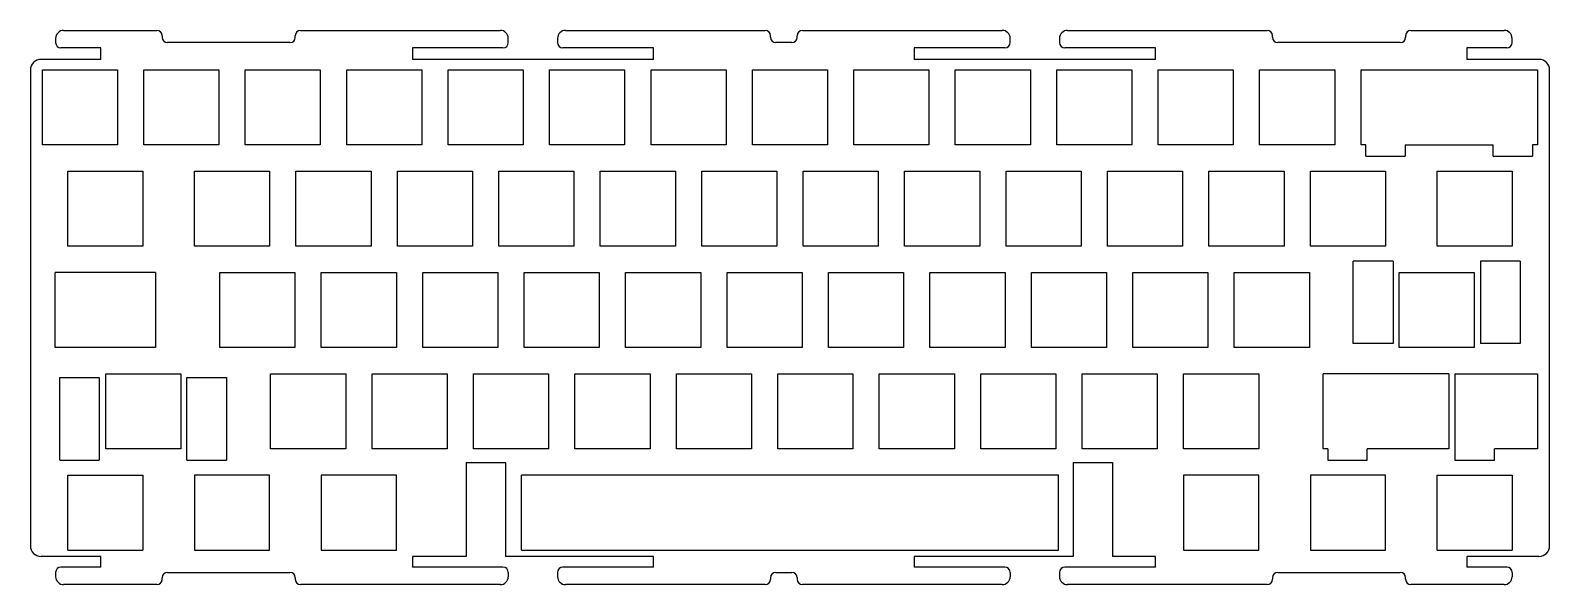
# Model space of a CAD drawing. Extents: x 867 to 1152, y 548 to 653.
import ezdxf

# ---------------------------------------------------------------- set-up
doc = ezdxf.new("R2010")
doc.units = 0
doc.header["$MEASUREMENT"] = 0

# ---------------------------------------------------------------- blocks, each defined once
blk = doc.blocks.new('FACEFEAT')
at = {"color": 0}
for p, q in [((871.38, 651.01), (871.38, 650.21)), ((872.88, 652.51), (890.38, 652.51)), ((891.38, 651.51), (891.38, 651.21)), ((916.38, 651.21), (916.38, 651.51)), ((917.38, 652.51), (954.88, 652.51)), ((956.38, 650.21), (956.38, 651.01)), ((965.63, 651.01), (965.63, 650.21)), ((967.13, 652.51), (1004.63, 652.51)), ((1005.63, 651.21), (1005.63, 651.51)), ((1010.63, 651.21), (1010.63, 651.51)), ((1011.63, 652.51), (1049.13, 652.51)), ((1050.63, 650.21), (1050.63, 651.01)), ((1059.89, 651.01), (1059.89, 650.21)), ((1061.39, 652.51), (1098.89, 652.51)), ((1099.89, 651.21), (1099.89, 651.51)), ((1124.89, 651.51), (1124.89, 651.21)), ((1125.89, 652.51), (1143.39, 652.51)), ((1144.89, 650.21), (1144.89, 651.01)), ((879.88, 649.21), (872.38, 649.21)), ((879.88, 647.06), (879.88, 649.21)), ((915.38, 650.21), (892.38, 650.21)), ((955.38, 649.21), (938.38, 649.21)), ((938.38, 649.21), (938.38, 647.06)), ((983.63, 649.21), (966.63, 649.21)), ((983.63, 647.06), (983.63, 649.21)), ((1009.63, 650.21), (1006.63, 650.21)), ((1049.63, 649.21), (1032.63, 649.21)), ((1032.63, 649.21), (1032.63, 647.06)), ((1077.89, 649.21), (1060.89, 649.21)), ((1077.89, 647.06), (1077.89, 649.21)), ((1123.89, 650.21), (1100.89, 650.21)), ((1143.89, 649.21), (1136.39, 649.21)), ((1136.39, 649.21), (1136.39, 647.06)), ((866.63, 645.06), (866.63, 555.61)), ((879.88, 647.06), (868.63, 647.06)), ((868.88, 645.11), (882.98, 645.11)), ((868.88, 631.01), (868.88, 645.11)), ((882.98, 645.11), (882.98, 631.01)), ((887.93, 645.11), (902.03, 645.11)), ((887.93, 631.01), (887.93, 645.11)), ((902.03, 645.11), (902.03, 631.01)), ((906.98, 645.11), (921.08, 645.11)), ((906.98, 631.01), (906.98, 645.11)), ((921.08, 645.11), (921.08, 631.01)), ((926.03, 645.11), (940.13, 645.11)), ((926.03, 631.01), (926.03, 645.11)), ((983.63, 647.06), (938.38, 647.06)), ((940.13, 645.11), (940.13, 631.01)), ((945.08, 645.11), (959.18, 645.11)), ((945.08, 631.01), (945.08, 645.11)), ((959.18, 645.11), (959.18, 631.01)), ((964.13, 645.11), (978.23, 645.11)), ((964.13, 631.01), (964.13, 645.11)), ((978.23, 645.11), (978.23, 631.01)), ((983.18, 645.11), (997.28, 645.11)), ((983.18, 631.01), (983.18, 645.11)), ((997.28, 645.11), (997.28, 631.01)), ((1002.23, 645.11), (1016.33, 645.11)), ((1002.23, 631.01), (1002.23, 645.11)), ((1016.33, 645.11), (1016.33, 631.01)), ((1021.28, 645.11), (1035.38, 645.11)), ((1021.28, 631.01), (1021.28, 645.11)), ((1077.89, 647.06), (1032.63, 647.06)), ((1035.38, 645.11), (1035.38, 631.01)), ((1040.33, 645.11), (1054.43, 645.11)), ((1040.33, 631.01), (1040.33, 645.11)), ((1054.43, 645.11), (1054.43, 631.01)), ((1059.38, 645.11), (1073.48, 645.11)), ((1059.38, 631.01), (1059.38, 645.11)), ((1073.48, 645.11), (1073.48, 631.01)), ((1078.43, 645.11), (1092.53, 645.11)), ((1078.43, 631.01), (1078.43, 645.11)), ((1092.53, 645.11), (1092.53, 631.01)), ((1097.48, 645.11), (1111.58, 645.11)), ((1097.48, 631.01), (1097.48, 645.11)), ((1111.58, 645.11), (1111.58, 631.01)), ((1116.53, 645.11), (1149.68, 645.11)), ((1116.53, 631.01), (1116.53, 645.11)), ((1149.93, 647.06), (1136.39, 647.06)), ((1149.68, 645.11), (1149.68, 631.01)), ((1151.93, 555.61), (1151.93, 645.06)), ((882.98, 631.01), (868.88, 631.01)), ((902.03, 631.01), (887.93, 631.01)), ((921.08, 631.01), (906.98, 631.01)), ((940.13, 631.01), (926.03, 631.01)), ((959.18, 631.01), (945.08, 631.01)), ((978.23, 631.01), (964.13, 631.01)), ((997.28, 631.01), (983.18, 631.01)), ((1016.33, 631.01), (1002.23, 631.01)), ((1035.38, 631.01), (1021.28, 631.01)), ((1054.43, 631.01), (1040.33, 631.01)), ((1073.48, 631.01), (1059.38, 631.01)), ((1092.53, 631.01), (1078.43, 631.01)), ((1111.58, 631.01), (1097.48, 631.01)), ((1117.43, 631.01), (1116.53, 631.01)), ((1117.43, 628.87), (1117.43, 631.01)), ((1124.83, 631.01), (1124.83, 628.87)), ((1124.83, 631.01), (1141.31, 631.01)), ((1141.31, 628.87), (1141.31, 631.01)), ((1148.71, 631.01), (1148.71, 628.87)), ((1149.68, 631.01), (1148.71, 631.01)), ((1117.43, 628.87), (1124.83, 628.87)), ((1141.31, 628.87), (1148.71, 628.87)), ((873.65, 626.06), (887.75, 626.06)), ((873.65, 611.96), (873.65, 626.06)), ((887.75, 626.06), (887.75, 611.96)), ((897.46, 611.96), (897.46, 626.06)), ((897.46, 626.06), (911.56, 626.06)), ((911.56, 626.06), (911.56, 611.96)), ((916.51, 611.96), (916.51, 626.06)), ((916.51, 626.06), (930.61, 626.06)), ((930.61, 626.06), (930.61, 611.96)), ((935.56, 611.96), (935.56, 626.06)), ((935.56, 626.06), (949.66, 626.06)), ((949.66, 626.06), (949.66, 611.96)), ((954.61, 611.96), (954.61, 626.06)), ((954.61, 626.06), (968.71, 626.06)), ((968.71, 626.06), (968.71, 611.96)), ((973.66, 611.96), (973.66, 626.06)), ((973.66, 626.06), (987.76, 626.06)), ((987.76, 626.06), (987.76, 611.96)), ((992.71, 611.96), (992.71, 626.06)), ((992.71, 626.06), (1006.81, 626.06)), ((1006.81, 626.06), (1006.81, 611.96)), ((1011.76, 611.96), (1011.76, 626.06)), ((1011.76, 626.06), (1025.86, 626.06)), ((1025.86, 626.06), (1025.86, 611.96)), ((1030.81, 611.96), (1030.81, 626.06)), ((1030.81, 626.06), (1044.91, 626.06)), ((1044.91, 626.06), (1044.91, 611.96)), ((1049.86, 611.96), (1049.86, 626.06)), ((1049.86, 626.06), (1063.96, 626.06)), ((1063.96, 626.06), (1063.96, 611.96)), ((1068.91, 611.96), (1068.91, 626.06)), ((1068.91, 626.06), (1083.01, 626.06)), ((1083.01, 626.06), (1083.01, 611.96)), ((1087.96, 611.96), (1087.96, 626.06)), ((1087.96, 626.06), (1102.06, 626.06)), ((1102.06, 626.06), (1102.06, 611.96)), ((1107.01, 611.96), (1107.01, 626.06)), ((1107.01, 626.06), (1121.11, 626.06)), ((1121.11, 626.06), (1121.11, 611.96)), ((1130.82, 611.96), (1130.82, 626.06)), ((1130.82, 626.06), (1144.92, 626.06)), ((1144.92, 626.06), (1144.92, 611.96)), ((887.75, 611.96), (873.65, 611.96)), ((911.56, 611.96), (897.46, 611.96)), ((930.61, 611.96), (916.51, 611.96)), ((949.66, 611.96), (935.56, 611.96)), ((968.71, 611.96), (954.61, 611.96)), ((987.76, 611.96), (973.66, 611.96)), ((1006.81, 611.96), (992.71, 611.96)), ((1025.86, 611.96), (1011.76, 611.96)), ((1044.91, 611.96), (1030.81, 611.96)), ((1063.96, 611.96), (1049.86, 611.96)), ((1083.01, 611.96), (1068.91, 611.96)), ((1102.06, 611.96), (1087.96, 611.96)), ((1121.11, 611.96), (1107.01, 611.96)), ((1144.92, 611.96), (1130.82, 611.96)), ((1122.53, 609.15), (1115.05, 609.15)), ((1115.05, 593.65), (1115.05, 609.15)), ((1122.53, 609.15), (1122.53, 593.65)), ((1146.4, 609.15), (1138.93, 609.15)), ((1138.93, 609.15), (1138.93, 593.65)), ((1146.4, 609.15), (1146.4, 593.65)), ((890.13, 607.01), (871.27, 607.01)), ((871.27, 592.91), (871.27, 607.01)), ((890.13, 607.01), (890.13, 592.91)), ((902.22, 607.01), (916.32, 607.01)), ((902.22, 592.91), (902.22, 607.01)), ((916.32, 607.01), (916.32, 592.91)), ((921.27, 607.01), (935.37, 607.01)), ((921.27, 592.91), (921.27, 607.01)), ((935.37, 607.01), (935.37, 592.91)), ((940.32, 607.01), (954.42, 607.01)), ((940.32, 592.91), (940.32, 607.01)), ((954.42, 607.01), (954.42, 592.91)), ((959.37, 607.01), (973.47, 607.01)), ((959.37, 592.91), (959.37, 607.01)), ((973.47, 607.01), (973.47, 592.91)), ((978.42, 607.01), (992.52, 607.01)), ((978.42, 592.91), (978.42, 607.01)), ((992.52, 607.01), (992.52, 592.91)), ((997.47, 607.01), (1011.57, 607.01)), ((997.47, 592.91), (997.47, 607.01)), ((1011.57, 607.01), (1011.57, 592.91)), ((1016.52, 607.01), (1030.62, 607.01)), ((1016.52, 592.91), (1016.52, 607.01)), ((1030.62, 607.01), (1030.62, 592.91)), ((1035.57, 607.01), (1049.67, 607.01)), ((1035.57, 592.91), (1035.57, 607.01)), ((1049.67, 607.01), (1049.67, 592.91)), ((1054.62, 607.01), (1068.72, 607.01)), ((1054.62, 592.91), (1054.62, 607.01)), ((1068.72, 607.01), (1068.72, 592.91)), ((1073.67, 607.01), (1087.77, 607.01)), ((1073.67, 592.91), (1073.67, 607.01)), ((1087.77, 607.01), (1087.77, 592.91)), ((1092.72, 607.01), (1106.82, 607.01)), ((1092.72, 592.91), (1092.72, 607.01)), ((1106.82, 607.01), (1106.82, 592.91)), ((1123.68, 607.01), (1137.78, 607.01)), ((1123.68, 592.91), (1123.68, 607.01)), ((1137.78, 607.01), (1137.78, 592.91)), ((1122.53, 593.65), (1115.05, 593.65)), ((1146.4, 593.65), (1138.93, 593.65)), ((890.13, 592.91), (871.27, 592.91)), ((916.32, 592.91), (902.22, 592.91)), ((935.37, 592.91), (921.27, 592.91)), ((954.42, 592.91), (940.32, 592.91)), ((973.47, 592.91), (959.37, 592.91)), ((992.52, 592.91), (978.42, 592.91)), ((1011.57, 592.91), (997.47, 592.91)), ((1030.62, 592.91), (1016.52, 592.91)), ((1049.67, 592.91), (1035.57, 592.91)), ((1068.72, 592.91), (1054.62, 592.91)), ((1087.77, 592.91), (1073.67, 592.91)), ((1106.82, 592.91), (1092.72, 592.91)), ((1137.78, 592.91), (1123.68, 592.91)), ((880.79, 587.96), (894.89, 587.96)), ((880.79, 573.86), (880.79, 587.96)), ((894.89, 587.96), (894.89, 573.86)), ((911.75, 587.96), (925.85, 587.96)), ((911.75, 573.86), (911.75, 587.96)), ((925.85, 587.96), (925.85, 573.86)), ((930.8, 587.96), (944.9, 587.96)), ((930.8, 573.86), (930.8, 587.96)), ((944.9, 587.96), (944.9, 573.86)), ((949.85, 587.96), (963.95, 587.96)), ((949.85, 573.86), (949.85, 587.96)), ((963.95, 587.96), (963.95, 573.86)), ((968.9, 587.96), (983, 587.96)), ((968.9, 573.86), (968.9, 587.96)), ((983, 587.96), (983, 573.86)), ((987.95, 587.96), (1002.05, 587.96)), ((987.95, 573.86), (987.95, 587.96)), ((1002.05, 587.96), (1002.05, 573.86)), ((1007, 587.96), (1021.1, 587.96)), ((1007, 573.86), (1007, 587.96)), ((1021.1, 587.96), (1021.1, 573.86)), ((1026.05, 587.96), (1040.15, 587.96)), ((1026.05, 573.86), (1026.05, 587.96)), ((1040.15, 587.96), (1040.15, 573.86)), ((1045.1, 587.96), (1059.2, 587.96)), ((1045.1, 573.86), (1045.1, 587.96)), ((1059.2, 587.96), (1059.2, 573.86)), ((1064.15, 587.96), (1078.25, 587.96)), ((1064.15, 573.86), (1064.15, 587.96)), ((1078.25, 587.96), (1078.25, 573.86)), ((1083.2, 587.96), (1097.3, 587.96)), ((1083.2, 573.86), (1083.2, 587.96)), ((1097.3, 587.96), (1097.3, 573.86)), ((1133.01, 587.96), (1109.39, 587.96)), ((1109.39, 573.86), (1109.39, 587.96)), ((1133.01, 587.96), (1133.01, 573.86)), ((1134.16, 587.96), (1134.16, 571.72)), ((1134.16, 587.96), (1149.68, 587.96)), ((1149.68, 587.96), (1149.68, 573.86)), ((872.16, 587.22), (879.56, 587.22)), ((872.16, 571.72), (872.16, 587.22)), ((879.56, 587.22), (879.56, 571.72)), ((896.04, 587.22), (903.44, 587.22)), ((896.04, 571.72), (896.04, 587.22)), ((903.44, 587.22), (903.44, 571.72)), ((894.89, 573.86), (880.79, 573.86)), ((925.85, 573.86), (911.75, 573.86)), ((944.9, 573.86), (930.8, 573.86)), ((963.95, 573.86), (949.85, 573.86)), ((983, 573.86), (968.9, 573.86)), ((1002.05, 573.86), (987.95, 573.86)), ((1021.1, 573.86), (1007, 573.86)), ((1040.15, 573.86), (1026.05, 573.86)), ((1059.2, 573.86), (1045.1, 573.86)), ((1078.25, 573.86), (1064.15, 573.86)), ((1097.3, 573.86), (1083.2, 573.86)), ((1110.29, 573.86), (1109.39, 573.86)), ((1110.29, 573.86), (1110.29, 571.72)), ((1117.69, 571.72), (1117.69, 573.86)), ((1133.01, 573.86), (1117.69, 573.86)), ((1141.56, 571.72), (1141.56, 573.86)), ((1149.68, 573.86), (1141.56, 573.86)), ((872.16, 571.72), (879.56, 571.72)), ((896.04, 571.72), (903.44, 571.72)), ((948.44, 571.27), (955.84, 571.27)), ((948.44, 571.27), (948.44, 553.61)), ((955.84, 571.27), (955.84, 553.61)), ((1062.44, 571.27), (1069.84, 571.27)), ((1062.44, 571.27), (1062.44, 553.61)), ((1069.84, 571.27), (1069.84, 553.61)), ((1110.29, 571.72), (1117.69, 571.72)), ((1134.16, 571.72), (1141.56, 571.72)), ((873.65, 568.91), (887.75, 568.91)), ((873.65, 554.81), (873.65, 568.91)), ((887.75, 568.91), (887.75, 554.81)), ((911.56, 568.91), (897.46, 568.91)), ((897.46, 568.91), (897.46, 554.81)), ((911.56, 554.81), (911.56, 568.91)), ((935.37, 568.91), (921.27, 568.91)), ((921.27, 568.91), (921.27, 554.81)), ((935.37, 554.81), (935.37, 568.91)), ((958.84, 554.81), (958.84, 568.91)), ((1059.72, 568.91), (958.84, 568.91)), ((1059.72, 554.81), (1059.72, 568.91)), ((1097.3, 568.91), (1083.2, 568.91)), ((1083.2, 568.91), (1083.2, 554.81)), ((1097.3, 554.81), (1097.3, 568.91)), ((1121.11, 568.91), (1107.01, 568.91)), ((1107.01, 568.91), (1107.01, 554.81)), ((1121.11, 554.81), (1121.11, 568.91)), ((1130.82, 568.91), (1144.92, 568.91)), ((1130.82, 554.81), (1130.82, 568.91)), ((1144.92, 568.91), (1144.92, 554.81)), ((879.88, 553.61), (868.63, 553.61)), ((873.65, 554.81), (887.75, 554.81)), ((879.88, 551.61), (879.88, 553.61)), ((897.46, 554.81), (911.56, 554.81)), ((921.27, 554.81), (935.37, 554.81)), ((948.44, 553.61), (938.38, 553.61)), ((938.38, 553.61), (938.38, 551.61)), ((983.63, 553.61), (955.84, 553.61)), ((958.84, 554.81), (1059.72, 554.81)), ((983.63, 551.61), (983.63, 553.61)), ((1062.44, 553.61), (1032.63, 553.61)), ((1032.63, 553.61), (1032.63, 551.61)), ((1077.89, 553.61), (1069.84, 553.61)), ((1077.89, 551.61), (1077.89, 553.61)), ((1083.2, 554.81), (1097.3, 554.81)), ((1107.01, 554.81), (1121.11, 554.81)), ((1130.82, 554.81), (1144.92, 554.81)), ((1149.93, 553.61), (1136.39, 553.61)), ((1136.39, 553.61), (1136.39, 551.61)), ((879.88, 551.61), (872.38, 551.61)), ((955.38, 551.61), (938.38, 551.61)), ((983.63, 551.61), (966.63, 551.61)), ((1049.63, 551.61), (1032.63, 551.61)), ((1077.89, 551.61), (1060.89, 551.61)), ((1143.89, 551.61), (1136.39, 551.61)), ((871.38, 550.61), (871.38, 549.81)), ((890.38, 548.31), (872.88, 548.31)), ((891.38, 549.31), (891.38, 549.61)), ((892.38, 550.61), (915.38, 550.61)), ((916.38, 549.61), (916.38, 549.31)), ((954.88, 548.31), (917.38, 548.31)), ((956.38, 550.61), (956.38, 549.81)), ((965.63, 550.61), (965.63, 549.81)), ((1004.63, 548.31), (967.13, 548.31)), ((1005.63, 549.61), (1005.63, 549.31)), ((1006.63, 550.61), (1009.63, 550.61)), ((1010.63, 549.61), (1010.63, 549.31)), ((1049.13, 548.31), (1011.63, 548.31)), ((1050.63, 550.61), (1050.63, 549.81)), ((1059.89, 550.61), (1059.89, 549.81)), ((1098.89, 548.31), (1061.39, 548.31)), ((1099.89, 549.61), (1099.89, 549.31)), ((1100.89, 550.61), (1123.89, 550.61)), ((1124.89, 549.31), (1124.89, 549.61)), ((1143.39, 548.31), (1125.89, 548.31)), ((1144.89, 550.61), (1144.89, 549.81))]:
    blk.add_line(p, q, dxfattribs=at)
for centre, radius, start, end in [((872.88, 651.01), 1.5, 90, 180), ((890.38, 651.51), 1, 0, 90), ((892.38, 651.21), 1, 180, 270), ((915.38, 651.21), 1, 270, 0), ((917.38, 651.51), 1, 90, 180), ((954.88, 651.01), 1.5, 0, 90), ((967.13, 651.01), 1.5, 90, 180), ((1004.63, 651.51), 1, 0, 90), ((1006.63, 651.21), 1, 180, 270), ((1009.63, 651.21), 1, 270, 0), ((1011.63, 651.51), 1, 90, 180), ((1049.13, 651.01), 1.5, 0, 90), ((1061.39, 651.01), 1.5, 90, 180), ((1098.89, 651.51), 1, 0, 90), ((1100.89, 651.21), 1, 180, 270), ((1123.89, 651.21), 1, 270, 0), ((1125.89, 651.51), 1, 90, 180), ((1143.39, 651.01), 1.5, 0, 90), ((872.38, 650.21), 1, 180, 270), ((955.38, 650.21), 1, 270, 0), ((966.63, 650.21), 1, 180, 270), ((1049.63, 650.21), 1, 270, 0), ((1060.89, 650.21), 1, 180, 270), ((1143.89, 650.21), 1, 270, 0), ((868.63, 645.06), 2, 90, 180), ((1149.93, 645.06), 2, 0, 90), ((868.63, 555.61), 2, 180, 270), ((1149.93, 555.61), 2, 270, 0), ((872.38, 550.61), 1, 90, 180), ((955.38, 550.61), 1, 0, 90), ((966.63, 550.61), 1, 90, 180), ((1049.63, 550.61), 1, 0, 90), ((1060.89, 550.61), 1, 90, 180), ((1143.89, 550.61), 1, 0, 90), ((872.88, 549.81), 1.5, 180, 270), ((890.38, 549.31), 1, 270, 0), ((892.38, 549.61), 1, 90, 180), ((915.38, 549.61), 1, 0, 90), ((917.38, 549.31), 1, 180, 270), ((954.88, 549.81), 1.5, 270, 0), ((967.13, 549.81), 1.5, 180, 270), ((1004.63, 549.31), 1, 270, 0), ((1006.63, 549.61), 1, 90, 180), ((1009.63, 549.61), 1, 0, 90), ((1011.63, 549.31), 1, 180, 270), ((1049.13, 549.81), 1.5, 270, 0), ((1061.39, 549.81), 1.5, 180, 270), ((1098.89, 549.31), 1, 270, 0), ((1100.89, 549.61), 1, 90, 180), ((1123.89, 549.61), 1, 0, 90), ((1125.89, 549.31), 1, 180, 270), ((1143.39, 549.81), 1.5, 270, 0)]:
    blk.add_arc(centre, radius, start, end, dxfattribs=at)

msp = doc.modelspace()

# ---------------------------------------------------------------- block references
at = {"color": 0}
msp.add_blockref('FACEFEAT', (0, 0), dxfattribs=at)

doc.saveas('drawing.dxf')
